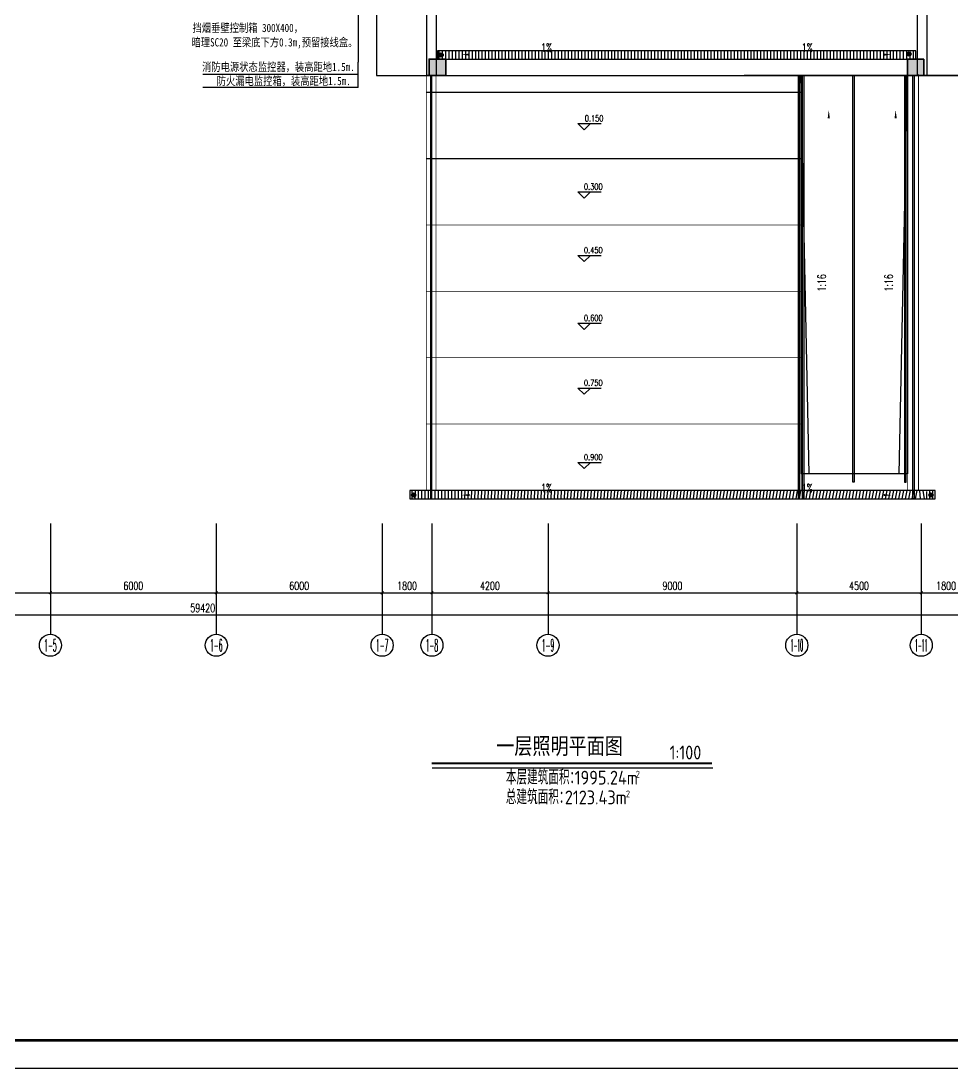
# Model space of a CAD drawing. Extents: x 815029915 to 815825525, y 579155098 to 579748855.
# Drawn here: x 815319157 to 815352839, y 579529894 to 579567763 of the extents above; entities that cross this region are included whole.
import ezdxf
from ezdxf.enums import TextEntityAlignment as Align

# ---------------------------------------------------------------- set-up
doc = ezdxf.new("R2010")
doc.units = 0
doc.header["$LTSCALE"] = 100
doc.header["$MEASUREMENT"] = 0
for name, color, linetype in [('AXIS', 3, 'Continuous'), ('AXIS_TEXT', 7, 'Continuous'), ('COLUMN', 9, 'Continuous'), ('DIM_ELEV', 3, 'Continuous'), ('DIM_SYMB', 3, 'Continuous'), ('LVTRY', 6, 'Continuous'), ('PUB_TEXT', 7, 'Continuous'), ('STAIR', 2, 'Continuous'), ('WALL', 9, 'Continuous'), ('ZG-图框层', 4, 'Continuous'), ('zm', 1, 'Continuous')]:
    doc.layers.add(name, color=color, linetype=linetype)
doc.layers.add('柱填充', color=9, linetype='Continuous', lineweight=18)
doc.layers.add('砼柱', color=2, linetype='Continuous', lineweight=35)
doc.styles.add('-黑体', font='', dxfattribs={"width": 0.8})
doc.styles.add('_TCH_AXIS', font='COMPLEX', dxfattribs={"bigfont": 'GBCBIG'})
doc.styles.add('_TCH_DIM', font='SIMPLEX', dxfattribs={"bigfont": 'GBCBIG'})
doc.styles.add('_TCH_DIM_T3', font='SIMPLEX', dxfattribs={"width": 0.7058823529411765, "bigfont": 'GBCBIG'})
doc.styles.add('COMPLEX', font='COMPLEX')
doc.styles.get("Standard").update_dxf_attribs({"font": 'gbenor.shx', "bigfont": 'gbcbig.shx'})
doc.styles.add('图签各称', font='')
doc.styles.get('-黑体').set_extended_font_data('SimHei')
doc.styles.get('图签各称').set_extended_font_data('SimSun')
doc.dimstyles.new('_TCH_ARCH-100', dxfattribs={"dimscale": 100, "dimtxt": 2.975, "dimasz": 1, "dimexe": 2.5, "dimexo": 3, "dimgap": 1, "dimtad": 1, "dimdec": 0, "dimzin": 0, "dimdsep": 46, "dimtxsty": '_TCH_DIM_T3', "dimblk": 'ARCHTICK', "dimcen": 0.09, "dimclrt": 7, "dimazin": 2, "dimtfac": 1, "dimtdec": 0, "dimtix": 1, "dimtmove": 2, "dimatfit": 3, "dimfxl": 0, "dimtolj": 1, "dimtzin": 0, "dimarcsym": 0})

# ---------------------------------------------------------------- blocks, each defined once
blk = doc.blocks.new('$lvtry$00000171')
for p, q in [((-74.24621202462731, 10.60660171788186), (-10.60660171788186, 74.24621202462731)), ((-69.81875867368217, -27.39235180270043), (27.39235180242758, 69.81875867368217)), ((-53.03300858900184, -53.03300858886359), (53.03300858900184, 53.03300858886359)), ((-27.39235180242758, -69.81875867368217), (69.81875867368217, 27.39235180270043)), ((10.60660171788186, -74.24621202462731), (74.24621202462731, -10.60660171788186))]:
    blk.add_line(p, q)
blk.add_circle((0, 0), 75)
blk.add_point((0, 0))
blk = doc.blocks.new('_AXISO')
blk.add_circle((0, 0), 0.5)
at = {"layer": 'AXIS_TEXT', "style": 'COMPLEX', "width": 1.041666666666667}
blk.add_attdef('A', text='', height=0.56, dxfattribs=at).set_placement((-0.25, -0.28), (0.25, -0.28), align=Align.FIT)
blk = doc.blocks.new('_ArchTick')
at = {"color": 0, "linetype": 'ByBlock', "const_width": 0.4}
blk.add_lwpolyline([(-0.5, -0.5), (0.5, 0.5)], dxfattribs=at)
blk = doc.blocks.new('*D338')
at = {"layer": 'AXIS', "color": 0, "lineweight": -2, "transparency": 16777216}
for p, q in [((815296023.4794931, 579549283.6669724), (815296023.4794931, 579546033.6669724)), ((815355443.4794931, 579549283.6669724), (815355443.4794931, 579546033.6669724)), ((815296023.4794931, 579546283.6669724), (815355443.4794931, 579546283.6669724))]:
    blk.add_line(p, q, dxfattribs=at)
at = {"layer": 'Defpoints', "color": 0, "transparency": 16777216}
for p in [(815296023.4794931, 579549583.6669724), (815355443.4794931, 579549583.6669724), (815355443.4794931, 579546283.6669724)]:
    blk.add_point(p, dxfattribs=at)
at = {"layer": 'AXIS', "color": 0, "lineweight": -2, "transparency": 16777216, "xscale": 100, "yscale": 100, "zscale": 100, "rotation": 180}
blk.add_blockref('_ArchTick', (815296023.4794931, 579546283.6669724), dxfattribs=at)
at = {"layer": 'AXIS', "color": 0, "lineweight": -2, "transparency": 16777216, "xscale": 100, "yscale": 100, "zscale": 100}
blk.add_blockref('_ArchTick', (815355443.4794931, 579546283.6669724), dxfattribs=at)
at = {"layer": 'AXIS', "color": 7, "transparency": 16777216, "insert": (815325733.4794931, 579546532.4169724), "char_height": 297.5, "attachment_point": 5, "style": '_TCH_DIM_T3'}
blk.add_mtext('\\A1;59420', dxfattribs=at)
blk = doc.blocks.new('*D343')
at = {"layer": 'AXIS', "color": 0, "lineweight": -2, "transparency": 16777216}
for p, q in [((815314223.4794931, 579549283.6669724), (815314223.4794931, 579546833.6669724)), ((815320223.4794931, 579549283.6669724), (815320223.4794931, 579546833.6669724)), ((815314223.4794931, 579547083.6669724), (815320223.4794931, 579547083.6669724))]:
    blk.add_line(p, q, dxfattribs=at)
at = {"layer": 'Defpoints', "color": 0, "transparency": 16777216}
for p in [(815314223.4794931, 579549583.6669724), (815320223.4794931, 579549583.6669724), (815320223.4794931, 579547083.6669724)]:
    blk.add_point(p, dxfattribs=at)
at = {"layer": 'AXIS', "color": 0, "lineweight": -2, "transparency": 16777216, "xscale": 100, "yscale": 100, "zscale": 100, "rotation": 180}
blk.add_blockref('_ArchTick', (815314223.4794931, 579547083.6669724), dxfattribs=at)
at = {"layer": 'AXIS', "color": 0, "lineweight": -2, "transparency": 16777216, "xscale": 100, "yscale": 100, "zscale": 100}
blk.add_blockref('_ArchTick', (815320223.4794931, 579547083.6669724), dxfattribs=at)
at = {"layer": 'AXIS', "color": 7, "transparency": 16777216, "insert": (815317223.4794931, 579547332.4169724), "char_height": 297.5, "attachment_point": 5, "style": '_TCH_DIM_T3'}
blk.add_mtext('\\A1;6000', dxfattribs=at)
blk = doc.blocks.new('*D344')
at = {"layer": 'AXIS', "color": 0, "lineweight": -2, "transparency": 16777216}
for p, q in [((815320223.4794931, 579549283.6669724), (815320223.4794931, 579546833.6669724)), ((815326223.4794931, 579549283.6669724), (815326223.4794931, 579546833.6669724)), ((815320223.4794931, 579547083.6669724), (815326223.4794931, 579547083.6669724))]:
    blk.add_line(p, q, dxfattribs=at)
at = {"layer": 'Defpoints', "color": 0, "transparency": 16777216}
for p in [(815320223.4794931, 579549583.6669724), (815326223.4794931, 579549583.6669724), (815326223.4794931, 579547083.6669724)]:
    blk.add_point(p, dxfattribs=at)
at = {"layer": 'AXIS', "color": 0, "lineweight": -2, "transparency": 16777216, "xscale": 100, "yscale": 100, "zscale": 100, "rotation": 180}
blk.add_blockref('_ArchTick', (815320223.4794931, 579547083.6669724), dxfattribs=at)
at = {"layer": 'AXIS', "color": 0, "lineweight": -2, "transparency": 16777216, "xscale": 100, "yscale": 100, "zscale": 100}
blk.add_blockref('_ArchTick', (815326223.4794931, 579547083.6669724), dxfattribs=at)
at = {"layer": 'AXIS', "color": 7, "transparency": 16777216, "insert": (815323223.4794931, 579547332.4169724), "char_height": 297.5, "attachment_point": 5, "style": '_TCH_DIM_T3'}
blk.add_mtext('\\A1;6000', dxfattribs=at)
blk = doc.blocks.new('*D345')
at = {"layer": 'AXIS', "color": 0, "lineweight": -2, "transparency": 16777216}
for p, q in [((815326223.4794931, 579549283.6669724), (815326223.4794931, 579546833.6669724)), ((815332223.4794931, 579549283.6669724), (815332223.4794931, 579546833.6669724)), ((815326223.4794931, 579547083.6669724), (815332223.4794931, 579547083.6669724))]:
    blk.add_line(p, q, dxfattribs=at)
at = {"layer": 'Defpoints', "color": 0, "transparency": 16777216}
for p in [(815326223.4794931, 579549583.6669724), (815332223.4794931, 579549583.6669724), (815332223.4794931, 579547083.6669724)]:
    blk.add_point(p, dxfattribs=at)
at = {"layer": 'AXIS', "color": 0, "lineweight": -2, "transparency": 16777216, "xscale": 100, "yscale": 100, "zscale": 100, "rotation": 180}
blk.add_blockref('_ArchTick', (815326223.4794931, 579547083.6669724), dxfattribs=at)
at = {"layer": 'AXIS', "color": 0, "lineweight": -2, "transparency": 16777216, "xscale": 100, "yscale": 100, "zscale": 100}
blk.add_blockref('_ArchTick', (815332223.4794931, 579547083.6669724), dxfattribs=at)
at = {"layer": 'AXIS', "color": 7, "transparency": 16777216, "insert": (815329223.4794931, 579547332.4169724), "char_height": 297.5, "attachment_point": 5, "style": '_TCH_DIM_T3'}
blk.add_mtext('\\A1;6000', dxfattribs=at)
blk = doc.blocks.new('*D346')
at = {"layer": 'AXIS', "color": 0, "lineweight": -2, "transparency": 16777216}
for p, q in [((815332223.4794931, 579549283.6669724), (815332223.4794931, 579546833.6669724)), ((815334023.4794931, 579549283.6669724), (815334023.4794931, 579546833.6669724)), ((815332223.4794931, 579547083.6669724), (815334023.4794931, 579547083.6669724))]:
    blk.add_line(p, q, dxfattribs=at)
at = {"layer": 'Defpoints', "color": 0, "transparency": 16777216}
for p in [(815332223.4794931, 579549583.6669724), (815334023.4794931, 579549583.6669724), (815334023.4794931, 579547083.6669724)]:
    blk.add_point(p, dxfattribs=at)
at = {"layer": 'AXIS', "color": 0, "lineweight": -2, "transparency": 16777216, "xscale": 100, "yscale": 100, "zscale": 100, "rotation": 180}
blk.add_blockref('_ArchTick', (815332223.4794931, 579547083.6669724), dxfattribs=at)
at = {"layer": 'AXIS', "color": 0, "lineweight": -2, "transparency": 16777216, "xscale": 100, "yscale": 100, "zscale": 100}
blk.add_blockref('_ArchTick', (815334023.4794931, 579547083.6669724), dxfattribs=at)
at = {"layer": 'AXIS', "color": 7, "transparency": 16777216, "insert": (815333123.4794931, 579547332.4169724), "char_height": 297.5, "attachment_point": 5, "style": '_TCH_DIM_T3'}
blk.add_mtext('\\A1;1800', dxfattribs=at)
blk = doc.blocks.new('*D347')
at = {"layer": 'AXIS', "color": 0, "lineweight": -2, "transparency": 16777216}
for p, q in [((815334023.4794931, 579549283.6669724), (815334023.4794931, 579546833.6669724)), ((815338223.4794931, 579549283.6669724), (815338223.4794931, 579546833.6669724)), ((815334023.4794931, 579547083.6669724), (815338223.4794931, 579547083.6669724))]:
    blk.add_line(p, q, dxfattribs=at)
at = {"layer": 'Defpoints', "color": 0, "transparency": 16777216}
for p in [(815334023.4794931, 579549583.6669724), (815338223.4794931, 579549583.6669724), (815338223.4794931, 579547083.6669724)]:
    blk.add_point(p, dxfattribs=at)
at = {"layer": 'AXIS', "color": 0, "lineweight": -2, "transparency": 16777216, "xscale": 100, "yscale": 100, "zscale": 100, "rotation": 180}
blk.add_blockref('_ArchTick', (815334023.4794931, 579547083.6669724), dxfattribs=at)
at = {"layer": 'AXIS', "color": 0, "lineweight": -2, "transparency": 16777216, "xscale": 100, "yscale": 100, "zscale": 100}
blk.add_blockref('_ArchTick', (815338223.4794931, 579547083.6669724), dxfattribs=at)
at = {"layer": 'AXIS', "color": 7, "transparency": 16777216, "insert": (815336123.4794931, 579547332.4169724), "char_height": 297.5, "attachment_point": 5, "style": '_TCH_DIM_T3'}
blk.add_mtext('\\A1;4200', dxfattribs=at)
blk = doc.blocks.new('*D348')
at = {"layer": 'AXIS', "color": 0, "lineweight": -2, "transparency": 16777216}
for p, q in [((815338223.4794931, 579549283.6669724), (815338223.4794931, 579546833.6669724)), ((815347223.4794931, 579549283.6669724), (815347223.4794931, 579546833.6669724)), ((815338223.4794931, 579547083.6669724), (815347223.4794931, 579547083.6669724))]:
    blk.add_line(p, q, dxfattribs=at)
at = {"layer": 'Defpoints', "color": 0, "transparency": 16777216}
for p in [(815338223.4794931, 579549583.6669724), (815347223.4794931, 579549583.6669724), (815347223.4794931, 579547083.6669724)]:
    blk.add_point(p, dxfattribs=at)
at = {"layer": 'AXIS', "color": 0, "lineweight": -2, "transparency": 16777216, "xscale": 100, "yscale": 100, "zscale": 100, "rotation": 180}
blk.add_blockref('_ArchTick', (815338223.4794931, 579547083.6669724), dxfattribs=at)
at = {"layer": 'AXIS', "color": 0, "lineweight": -2, "transparency": 16777216, "xscale": 100, "yscale": 100, "zscale": 100}
blk.add_blockref('_ArchTick', (815347223.4794931, 579547083.6669724), dxfattribs=at)
at = {"layer": 'AXIS', "color": 7, "transparency": 16777216, "insert": (815342723.4794931, 579547332.4169724), "char_height": 297.5, "attachment_point": 5, "style": '_TCH_DIM_T3'}
blk.add_mtext('\\A1;9000', dxfattribs=at)
blk = doc.blocks.new('*D349')
at = {"layer": 'AXIS', "color": 0, "lineweight": -2, "transparency": 16777216}
for p, q in [((815347223.4794931, 579549283.6669724), (815347223.4794931, 579546833.6669724)), ((815351723.4794931, 579549283.6669724), (815351723.4794931, 579546833.6669724)), ((815347223.4794931, 579547083.6669724), (815351723.4794931, 579547083.6669724))]:
    blk.add_line(p, q, dxfattribs=at)
at = {"layer": 'Defpoints', "color": 0, "transparency": 16777216}
for p in [(815347223.4794931, 579549583.6669724), (815351723.4794931, 579549583.6669724), (815351723.4794931, 579547083.6669724)]:
    blk.add_point(p, dxfattribs=at)
at = {"layer": 'AXIS', "color": 0, "lineweight": -2, "transparency": 16777216, "xscale": 100, "yscale": 100, "zscale": 100, "rotation": 180}
blk.add_blockref('_ArchTick', (815347223.4794931, 579547083.6669724), dxfattribs=at)
at = {"layer": 'AXIS', "color": 0, "lineweight": -2, "transparency": 16777216, "xscale": 100, "yscale": 100, "zscale": 100}
blk.add_blockref('_ArchTick', (815351723.4794931, 579547083.6669724), dxfattribs=at)
at = {"layer": 'AXIS', "color": 7, "transparency": 16777216, "insert": (815349473.4794931, 579547332.4169724), "char_height": 297.5, "attachment_point": 5, "style": '_TCH_DIM_T3'}
blk.add_mtext('\\A1;4500', dxfattribs=at)
blk = doc.blocks.new('*D350')
at = {"layer": 'AXIS', "color": 0, "lineweight": -2, "transparency": 16777216}
for p, q in [((815351723.4794931, 579549283.6669724), (815351723.4794931, 579546833.6669724)), ((815353523.4794931, 579549283.6669724), (815353523.4794931, 579546833.6669724)), ((815351723.4794931, 579547083.6669724), (815353523.4794931, 579547083.6669724))]:
    blk.add_line(p, q, dxfattribs=at)
at = {"layer": 'Defpoints', "color": 0, "transparency": 16777216}
for p in [(815351723.4794931, 579549583.6669724), (815353523.4794931, 579549583.6669724), (815353523.4794931, 579547083.6669724)]:
    blk.add_point(p, dxfattribs=at)
at = {"layer": 'AXIS', "color": 0, "lineweight": -2, "transparency": 16777216, "xscale": 100, "yscale": 100, "zscale": 100, "rotation": 180}
blk.add_blockref('_ArchTick', (815351723.4794931, 579547083.6669724), dxfattribs=at)
at = {"layer": 'AXIS', "color": 0, "lineweight": -2, "transparency": 16777216, "xscale": 100, "yscale": 100, "zscale": 100}
blk.add_blockref('_ArchTick', (815353523.4794931, 579547083.6669724), dxfattribs=at)
at = {"layer": 'AXIS', "color": 7, "transparency": 16777216, "insert": (815352623.4794931, 579547332.4169724), "char_height": 297.5, "attachment_point": 5, "style": '_TCH_DIM_T3'}
blk.add_mtext('\\A1;1800', dxfattribs=at)
blk = doc.blocks.new('ll')
at = {"layer": 'ZG-图框层'}
blk.add_lwpolyline([(815136770.1334051, 579524219.957026), (815255670.1334051, 579524219.957026), (815255670.1334051, 579608319.957026), (815136770.1334051, 579608319.957026)], close=True, dxfattribs=at)

msp = doc.modelspace()

# ---------------------------------------------------------------- hatches: boundary and pattern name
h = msp.add_hatch()
h.set_pattern_fill('玻璃', color=252, scale=100, angle=90)
h.set_pattern_definition([(90, (211966.2589412928, 128437.1542359591), (-120, 7.34788079488412e-15), [])])
h.paths.add_polyline_path([(815351923.3273969, 579550483.6669724), (815351923.3273969, 579550783.6669725), (815351602.6973988, 579550783.6669724), (815351602.6973988, 579550483.6669724)])
h.paths.add_polyline_path([(815333223.4794931, 579550783.6669724), (815333223.4794931, 579550483.6669724), (815351623.4794931, 579550483.6669724), (815351623.4794931, 579550783.6669724)])
h.paths.add_polyline_path([(815351868.9757712, 579550483.6669724), (815352223.3273969, 579550483.6669724), (815352223.3273969, 579550783.6669724), (815351868.9757712, 579550783.6669724)], flags=16)
at = {"layer": '柱填充', "lineweight": 18}
for points in [[(815334523.4794931, 579566383.6669724), (815333923.4794931, 579566383.6669724), (815333923.4794931, 579565783.6669724), (815334523.4794931, 579565783.6669724)], [(815351823.4794931, 579566383.6669724), (815351223.4794931, 579566383.6669724), (815351223.4794931, 579565783.6669724), (815351823.4794931, 579565783.6669724)]]:
    msp.add_hatch(color=250, dxfattribs=at).paths.add_polyline_path(points)

# ---------------------------------------------------------------- linework, layer by layer
for p, q in [((815332023.4794931, 579570783.6669724), (815332023.4794931, 579565783.6669724)), ((815332023.4794931, 579569283.6669724), (815332023.4794931, 579565783.6669724)), ((815351523.4794931, 579566683.6669724), (815334223.4794931, 579566683.6669724)), ((815334223.4794931, 579566683.6669724), (815334223.4794931, 579566383.6669724)), ((815334223.4794931, 579566383.6669724), (815351523.4794931, 579566383.6669724)), ((815351523.4794931, 579566383.6669724), (815351523.4794931, 579566683.6669724)), ((815332023.4794931, 579565783.6669724), (815333823.4794931, 579565783.6669724)), ((815332023.4794931, 579565783.6669724), (815332423.4794931, 579565783.6669724)), ((815332423.4794931, 579565783.6669724), (815353723.4794931, 579565783.6669724)), ((815353723.4794931, 579565783.6669724), (815351923.4794931, 579565783.6669724))]:
    msp.add_line(p, q)
at = {"color": 252, "linetype": 'Continuous'}
for p, q in [((815334286.2589413, 579566383.6669724), (815334286.2589413, 579566683.6669724)), ((815334406.2589413, 579566383.6669724), (815334406.2589413, 579566683.6669724)), ((815334526.2589413, 579566383.6669724), (815334526.2589413, 579566683.6669724)), ((815334646.2589413, 579566383.6669724), (815334646.2589413, 579566683.6669724)), ((815334766.2589413, 579566383.6669724), (815334766.2589413, 579566683.6669724)), ((815334886.2589413, 579566383.6669724), (815334886.2589413, 579566683.6669724)), ((815335006.2589413, 579566383.6669724), (815335006.2589413, 579566683.6669724)), ((815335126.2589413, 579566383.6669724), (815335126.2589413, 579566683.6669724)), ((815335246.2589413, 579566383.6669724), (815335246.2589413, 579566683.6669724)), ((815335366.2589413, 579566383.6669724), (815335366.2589413, 579566683.6669724)), ((815335486.2589413, 579566383.6669724), (815335486.2589413, 579566683.6669724)), ((815335606.2589413, 579566383.6669724), (815335606.2589413, 579566683.6669724)), ((815335726.2589413, 579566383.6669724), (815335726.2589413, 579566683.6669724)), ((815335846.2589413, 579566383.6669724), (815335846.2589413, 579566683.6669724)), ((815335966.2589413, 579566383.6669724), (815335966.2589413, 579566683.6669724)), ((815336086.2589413, 579566383.6669724), (815336086.2589413, 579566683.6669724)), ((815336206.2589413, 579566383.6669724), (815336206.2589413, 579566683.6669724)), ((815336326.2589413, 579566383.6669724), (815336326.2589413, 579566683.6669724)), ((815336446.2589413, 579566383.6669724), (815336446.2589413, 579566683.6669724)), ((815336566.2589413, 579566383.6669724), (815336566.2589413, 579566683.6669724)), ((815336686.2589413, 579566383.6669724), (815336686.2589413, 579566683.6669724)), ((815336806.2589413, 579566383.6669724), (815336806.2589413, 579566683.6669724)), ((815336926.2589413, 579566383.6669724), (815336926.2589413, 579566683.6669724)), ((815337046.2589413, 579566383.6669724), (815337046.2589413, 579566683.6669724)), ((815337166.2589413, 579566383.6669724), (815337166.2589413, 579566683.6669724)), ((815337286.2589413, 579566383.6669724), (815337286.2589413, 579566683.6669724)), ((815337406.2589413, 579566383.6669724), (815337406.2589413, 579566683.6669724)), ((815337526.2589413, 579566383.6669724), (815337526.2589413, 579566683.6669724)), ((815337646.2589413, 579566383.6669724), (815337646.2589413, 579566683.6669724)), ((815337766.2589413, 579566383.6669724), (815337766.2589413, 579566683.6669724)), ((815337886.2589413, 579566383.6669724), (815337886.2589413, 579566683.6669724)), ((815338006.2589413, 579566383.6669724), (815338006.2589413, 579566683.6669724)), ((815338126.2589413, 579566383.6669724), (815338126.2589413, 579566683.6669724)), ((815338246.2589413, 579566383.6669724), (815338246.2589413, 579566683.6669724)), ((815338366.2589413, 579566383.6669724), (815338366.2589413, 579566683.6669724)), ((815338486.2589413, 579566383.6669724), (815338486.2589413, 579566683.6669724)), ((815338606.2589413, 579566383.6669724), (815338606.2589413, 579566683.6669724)), ((815338726.2589413, 579566383.6669724), (815338726.2589413, 579566683.6669724)), ((815338846.2589413, 579566383.6669724), (815338846.2589413, 579566683.6669724)), ((815338966.2589413, 579566383.6669724), (815338966.2589413, 579566683.6669724)), ((815339086.2589413, 579566383.6669724), (815339086.2589413, 579566683.6669724)), ((815339206.2589413, 579566383.6669724), (815339206.2589413, 579566683.6669724)), ((815339326.2589413, 579566383.6669724), (815339326.2589413, 579566683.6669724)), ((815339446.2589413, 579566383.6669724), (815339446.2589413, 579566683.6669724)), ((815339566.2589413, 579566383.6669724), (815339566.2589413, 579566683.6669724)), ((815339686.2589413, 579566383.6669724), (815339686.2589413, 579566683.6669724)), ((815339806.2589413, 579566383.6669724), (815339806.2589413, 579566683.6669724)), ((815339926.2589413, 579566383.6669724), (815339926.2589413, 579566683.6669724)), ((815340046.2589413, 579566383.6669724), (815340046.2589413, 579566683.6669724)), ((815340166.2589413, 579566383.6669724), (815340166.2589413, 579566683.6669724)), ((815340286.2589413, 579566383.6669724), (815340286.2589413, 579566683.6669724)), ((815340406.2589413, 579566383.6669724), (815340406.2589413, 579566683.6669724)), ((815340526.2589413, 579566383.6669724), (815340526.2589413, 579566683.6669724)), ((815340646.2589413, 579566383.6669724), (815340646.2589413, 579566683.6669724)), ((815340766.2589413, 579566383.6669724), (815340766.2589413, 579566683.6669724)), ((815340886.2589413, 579566383.6669724), (815340886.2589413, 579566683.6669724)), ((815341006.2589413, 579566383.6669724), (815341006.2589413, 579566683.6669724)), ((815341126.2589413, 579566383.6669724), (815341126.2589413, 579566683.6669724)), ((815341246.2589413, 579566383.6669724), (815341246.2589413, 579566683.6669724)), ((815341366.2589413, 579566383.6669724), (815341366.2589413, 579566683.6669724)), ((815341486.2589413, 579566383.6669724), (815341486.2589413, 579566683.6669724)), ((815341606.2589413, 579566383.6669724), (815341606.2589413, 579566683.6669724)), ((815341726.2589413, 579566383.6669724), (815341726.2589413, 579566683.6669724)), ((815341846.2589413, 579566383.6669724), (815341846.2589413, 579566683.6669724)), ((815341966.2589413, 579566383.6669724), (815341966.2589413, 579566683.6669724)), ((815342086.2589413, 579566383.6669724), (815342086.2589413, 579566683.6669724)), ((815342206.2589413, 579566383.6669724), (815342206.2589413, 579566683.6669724)), ((815342326.2589413, 579566383.6669724), (815342326.2589413, 579566683.6669724)), ((815342446.2589413, 579566383.6669724), (815342446.2589413, 579566683.6669724)), ((815342566.2589413, 579566383.6669724), (815342566.2589413, 579566683.6669724)), ((815342686.2589413, 579566383.6669724), (815342686.2589413, 579566683.6669724)), ((815342806.2589413, 579566383.6669724), (815342806.2589413, 579566683.6669724)), ((815342926.2589413, 579566383.6669724), (815342926.2589413, 579566683.6669724)), ((815343046.2589413, 579566383.6669724), (815343046.2589413, 579566683.6669724)), ((815343166.2589413, 579566383.6669724), (815343166.2589413, 579566683.6669724)), ((815343286.2589413, 579566383.6669724), (815343286.2589413, 579566683.6669724)), ((815343406.2589413, 579566383.6669724), (815343406.2589413, 579566683.6669724)), ((815343526.2589413, 579566383.6669724), (815343526.2589413, 579566683.6669724)), ((815343646.2589413, 579566383.6669724), (815343646.2589413, 579566683.6669724)), ((815343766.2589413, 579566383.6669724), (815343766.2589413, 579566683.6669724)), ((815343886.2589413, 579566383.6669724), (815343886.2589413, 579566683.6669724)), ((815344006.2589413, 579566383.6669724), (815344006.2589413, 579566683.6669724)), ((815344126.2589413, 579566383.6669724), (815344126.2589413, 579566683.6669724)), ((815344246.2589413, 579566383.6669724), (815344246.2589413, 579566683.6669724)), ((815344366.2589413, 579566383.6669724), (815344366.2589413, 579566683.6669724)), ((815344486.2589413, 579566383.6669724), (815344486.2589413, 579566683.6669724)), ((815344606.2589413, 579566383.6669724), (815344606.2589413, 579566683.6669724)), ((815344726.2589413, 579566383.6669724), (815344726.2589413, 579566683.6669724)), ((815344846.2589413, 579566383.6669724), (815344846.2589413, 579566683.6669724)), ((815344966.2589413, 579566383.6669724), (815344966.2589413, 579566683.6669724)), ((815345086.2589413, 579566383.6669724), (815345086.2589413, 579566683.6669724)), ((815345206.2589413, 579566383.6669724), (815345206.2589413, 579566683.6669724)), ((815345326.2589413, 579566383.6669724), (815345326.2589413, 579566683.6669724)), ((815345446.2589413, 579566383.6669724), (815345446.2589413, 579566683.6669724)), ((815345566.2589413, 579566383.6669724), (815345566.2589413, 579566683.6669724)), ((815345686.2589413, 579566383.6669724), (815345686.2589413, 579566683.6669724)), ((815345806.2589413, 579566383.6669724), (815345806.2589413, 579566683.6669724)), ((815345926.2589413, 579566383.6669724), (815345926.2589413, 579566683.6669724)), ((815346046.2589413, 579566383.6669724), (815346046.2589413, 579566683.6669724)), ((815346166.2589413, 579566383.6669724), (815346166.2589413, 579566683.6669724)), ((815346286.2589413, 579566383.6669724), (815346286.2589413, 579566683.6669724)), ((815346406.2589413, 579566383.6669724), (815346406.2589413, 579566683.6669724)), ((815346526.2589413, 579566383.6669724), (815346526.2589413, 579566683.6669724)), ((815346646.2589413, 579566383.6669724), (815346646.2589413, 579566683.6669724)), ((815346766.2589413, 579566383.6669724), (815346766.2589413, 579566683.6669724)), ((815346886.2589413, 579566383.6669724), (815346886.2589413, 579566683.6669724)), ((815347006.2589413, 579566383.6669724), (815347006.2589413, 579566683.6669724)), ((815347126.2589413, 579566383.6669724), (815347126.2589413, 579566683.6669724)), ((815347246.2589413, 579566383.6669724), (815347246.2589413, 579566683.6669724)), ((815347366.2589413, 579566383.6669724), (815347366.2589413, 579566683.6669724)), ((815347486.2589413, 579566383.6669724), (815347486.2589413, 579566683.6669724)), ((815347606.2589413, 579566383.6669724), (815347606.2589413, 579566683.6669724)), ((815347726.2589413, 579566383.6669724), (815347726.2589413, 579566683.6669724)), ((815347846.2589413, 579566383.6669724), (815347846.2589413, 579566683.6669724)), ((815347966.2589413, 579566383.6669724), (815347966.2589413, 579566683.6669724)), ((815348086.2589413, 579566383.6669724), (815348086.2589413, 579566683.6669724)), ((815348206.2589413, 579566383.6669724), (815348206.2589413, 579566683.6669724)), ((815348326.2589413, 579566383.6669724), (815348326.2589413, 579566683.6669724)), ((815348446.2589413, 579566383.6669724), (815348446.2589413, 579566683.6669724)), ((815348566.2589413, 579566383.6669724), (815348566.2589413, 579566683.6669724)), ((815348686.2589413, 579566383.6669724), (815348686.2589413, 579566683.6669724)), ((815348806.2589413, 579566383.6669724), (815348806.2589413, 579566683.6669724)), ((815348926.2589413, 579566383.6669724), (815348926.2589413, 579566683.6669724)), ((815349046.2589413, 579566383.6669724), (815349046.2589413, 579566683.6669724)), ((815349166.2589413, 579566383.6669724), (815349166.2589413, 579566683.6669724)), ((815349286.2589413, 579566383.6669724), (815349286.2589413, 579566683.6669724)), ((815349406.2589413, 579566383.6669724), (815349406.2589413, 579566683.6669724)), ((815349526.2589413, 579566383.6669724), (815349526.2589413, 579566683.6669724)), ((815349646.2589413, 579566383.6669724), (815349646.2589413, 579566683.6669724)), ((815349766.2589413, 579566383.6669724), (815349766.2589413, 579566683.6669724)), ((815349886.2589413, 579566383.6669724), (815349886.2589413, 579566683.6669724)), ((815350006.2589413, 579566383.6669724), (815350006.2589413, 579566683.6669724)), ((815350126.2589413, 579566383.6669724), (815350126.2589413, 579566683.6669724)), ((815350246.2589413, 579566383.6669724), (815350246.2589413, 579566683.6669724)), ((815350366.2589413, 579566383.6669724), (815350366.2589413, 579566683.6669724)), ((815350486.2589413, 579566383.6669724), (815350486.2589413, 579566683.6669724)), ((815350606.2589413, 579566383.6669724), (815350606.2589413, 579566683.6669724)), ((815350726.2589413, 579566383.6669724), (815350726.2589413, 579566683.6669724)), ((815350846.2589413, 579566383.6669724), (815350846.2589413, 579566683.6669724)), ((815350966.2589413, 579566383.6669724), (815350966.2589413, 579566683.6669724)), ((815351086.2589413, 579566383.6669724), (815351086.2589413, 579566683.6669724)), ((815351206.2589413, 579566383.6669724), (815351206.2589413, 579566683.6669724)), ((815351326.2589413, 579566383.6669724), (815351326.2589413, 579566683.6669724)), ((815351446.2589413, 579566383.6669724), (815351446.2589413, 579566683.6669724))]:
    msp.add_line(p, q, dxfattribs=at)
at = {"color": 2}
for p, q in [((815351823.4794931, 579565783.6669724), (815345323.4794931, 579565783.6669724)), ((815333823.4794931, 579565183.6669724), (815347373.4794931, 579565183.6669724)), ((815333823.4794931, 579562783.6669724), (815347373.4794931, 579562783.6669724))]:
    msp.add_line(p, q, dxfattribs=at)
at = {"color": 2, "const_width": 30}
for points in [[(815333823.4794931, 579565783.6669724), (815333823.4794931, 579550783.6669724)], [(815334173.4794931, 579565783.6669724), (815334173.4794931, 579550783.6669724)], [(815347373.4794931, 579565783.6669724), (815347373.4794931, 579550783.6669724)], [(815351223.4794931, 579565833.6669724), (815351223.4794931, 579550783.6669724)], [(815351623.4794931, 579565833.6669724), (815351623.4794931, 579550783.6669724)], [(815333823.4794931, 579560383.6669724), (815347373.4794931, 579560383.6669724)], [(815333823.4794931, 579557983.6669724), (815347373.4794931, 579557983.6669724)], [(815333823.4794931, 579555583.6669724), (815347373.4794931, 579555583.6669724)], [(815333823.4794931, 579553183.6669724), (815347373.4794931, 579553183.6669724)], [(815333823.4794931, 579550783.6669724), (815347023.4794931, 579550783.6669724)], [(815347023.4794931, 579550783.6669724), (815347373.4794931, 579550783.6669724)], [(815351223.4794931, 579550783.6669724), (815351623.4794931, 579550783.6669724)]]:
    msp.add_lwpolyline(points, dxfattribs=at)
at = {"color": 2}
for points in [[(815333973.4794931, 579565783.6669724), (815333973.4794931, 579550783.6669724), (815333973.4794931, 579550483.6669724), (815334023.4794931, 579550483.6669724), (815334023.4794931, 579550783.6669724), (815334023.4794931, 579565783.6669724)], [(815347273.4794931, 579565783.6669724), (815347273.4794931, 579560723.0012596), (815347273.4794931, 579550483.6669724), (815347323.4794931, 579550483.6669724), (815347323.4794931, 579560723.0012596), (815347323.4794931, 579565783.6669724)], [(815347473.4794931, 579565783.6669724), (815347473.4794931, 579560723.0012596), (815347473.4794931, 579550483.6669724), (815347423.4794931, 579550483.6669724), (815347423.4794931, 579560723.0012596), (815347423.4794931, 579565783.6669724)], [(815349300.9794931, 579565783.6669724), (815349300.9794931, 579560723.0012596), (815349300.9794931, 579551083.6669724), (815349250.9794931, 579551083.6669724), (815349250.9794931, 579560723.0012596), (815349250.9794931, 579565783.6669724)], [(815351123.4794931, 579565783.6669724), (815351123.4794931, 579551723.0012596), (815351123.4794931, 579551083.6669724), (815351173.4794931, 579551083.6669724), (815351173.4794931, 579551723.0012596), (815351173.4794931, 579565783.6669724)], [(815351473.4794931, 579565783.6669724), (815351473.4794931, 579562283.6669724), (815351473.4794931, 579550483.6669724), (815351423.4794931, 579550483.6669724), (815351423.4794931, 579562283.6669724), (815351423.4794931, 579565783.6669724)]]:
    msp.add_lwpolyline(points, dxfattribs=at)
msp.add_lwpolyline([(815352223.3273969, 579550483.6669724), (815352223.3273969, 579550783.6669724), (815333223.4794931, 579550783.6669724), (815333223.4794931, 579550483.6669724)], close=True)
at = {"layer": 'AXIS'}
for p, q in [((815320223.4794931, 579549583.6669724), (815320223.4794931, 579545583.6669724)), ((815326223.4794931, 579549583.6669724), (815326223.4794931, 579545583.6669724)), ((815332223.4794931, 579549583.6669724), (815332223.4794931, 579545583.6669724)), ((815334023.4794931, 579549583.6669724), (815334023.4794931, 579545583.6669724)), ((815338223.4794931, 579549583.6669724), (815338223.4794931, 579545583.6669724)), ((815347223.4794931, 579549583.6669724), (815347223.4794931, 579545583.6669724)), ((815351723.4794931, 579549583.6669724), (815351723.4794931, 579545583.6669724))]:
    msp.add_line(p, q, dxfattribs=at)
at = {"layer": 'COLUMN'}
for points in [[(815333923.4794931, 579565783.6669724), (815334523.4794931, 579565783.6669724), (815334523.4794931, 579566383.6669724), (815333923.4794931, 579566383.6669724)], [(815351223.4794931, 579565783.6669724), (815351823.4794931, 579565783.6669724), (815351823.4794931, 579566383.6669724), (815351223.4794931, 579566383.6669724)]]:
    msp.add_lwpolyline(points, close=True, dxfattribs=at)
at = {"layer": 'DIM_ELEV'}
for p, q in [((815339530.0884613, 579563828.0873183), (815339305.0884613, 579564053.0873183)), ((815339305.0884613, 579564053.0873183), (815340146.2502187, 579564053.0873183)), ((815339530.0884613, 579563828.0873183), (815339755.0884613, 579564053.0873183)), ((815339530.0884613, 579561356.8256027), (815339305.0884613, 579561581.8256027)), ((815339305.0884613, 579561581.8256027), (815340146.2502187, 579561581.8256027)), ((815339530.0884613, 579561356.8256027), (815339755.0884613, 579561581.8256027)), ((815339530.0884613, 579559058.3798587), (815339305.0884613, 579559283.3798587)), ((815339305.0884613, 579559283.3798587), (815340146.2502187, 579559283.3798587)), ((815339530.0884613, 579559058.3798587), (815339755.0884613, 579559283.3798587)), ((815339530.0884613, 579556604.400229), (815339305.0884613, 579556829.400229)), ((815339305.0884613, 579556829.400229), (815340146.2502187, 579556829.400229)), ((815339530.0884613, 579556604.400229), (815339755.0884613, 579556829.400229)), ((815339530.0884613, 579554260.8646181), (815339305.0884613, 579554485.8646181)), ((815339305.0884613, 579554485.8646181), (815340146.2502187, 579554485.8646181)), ((815339530.0884613, 579554260.8646181), (815339755.0884613, 579554485.8646181)), ((815339530.0884613, 579551571.7394335), (815339305.0884613, 579551796.7394335)), ((815339305.0884613, 579551796.7394335), (815340146.2502187, 579551796.7394335)), ((815339530.0884613, 579551571.7394335), (815339755.0884613, 579551796.7394335))]:
    msp.add_line(p, q, dxfattribs=at)
at = {"layer": 'DIM_SYMB'}
for points in [[(815341230.4659778, 579566544.3201791, 0, 0, 0), (815335087.3996972, 579566544.3201791, 0, 80.00000000000001, 0), (815335387.3996972, 579566544.3201791, 0, 0, 0)], [(815344516.4930085, 579566544.3201791, 0, 0, 0), (815350659.5592891, 579566544.3201791, 0, 80.00000000000001, 0), (815350359.5592891, 579566544.3201791, 0, 0, 0)], [(815348378.6980413, 579552072.4982979, 0, 0, 0), (815348378.6980413, 579564544.0549607, 0, 80.00000000000001, 0), (815348378.6980413, 579564244.0549607, 0, 0, 0)], [(815350797.8090918, 579552072.4982979, 0, 0, 0), (815350797.8090918, 579564544.0549607, 0, 80.00000000000001, 0), (815350797.8090918, 579564244.0549607, 0, 0, 0)], [(815341230.4659778, 579550614.1756437, 0, 0, 0), (815335087.3996972, 579550614.1756437, 0, 80.00000000000001, 0), (815335387.3996972, 579550614.1756437, 0, 0, 0)], [(815344516.4930085, 579550614.1756437, 0, 0, 0), (815350659.5592891, 579550614.1756437, 0, 80.00000000000001, 0), (815350359.5592891, 579550614.1756437, 0, 0, 0)]]:
    msp.add_lwpolyline(points, format="xyseb", dxfattribs=at)
at = {"layer": 'DIM_SYMB', "const_width": 70}
msp.add_lwpolyline([(815334009.099936, 579540913.0341706), (815344151.4509997, 579540913.0341706)], dxfattribs=at)
at = {"layer": 'STAIR'}
for p, q in [((815351223.4794931, 579565783.6669724), (815347373.4794931, 579565783.6669724)), ((815347373.4794931, 579565783.6669724), (815347373.4794931, 579551383.6669724)), ((815347673.4794931, 579551383.6669724), (815347373.4794931, 579565783.6669724)), ((815350923.4794931, 579551383.6669724), (815351223.4794931, 579565783.6669724)), ((815351223.4794931, 579565783.6669724), (815351223.4794931, 579551383.6669724)), ((815351223.4794931, 579551383.6669724), (815347373.4794931, 579551383.6669724))]:
    msp.add_line(p, q, dxfattribs=at)
at = {"layer": 'WALL'}
for p, q in [((815333823.4794931, 579569483.6669724), (815333823.4794931, 579565783.6669724)), ((815334173.4794931, 579569483.6669724), (815334173.4794931, 579565783.6669724)), ((815351573.4794931, 579569633.6669724), (815351573.4794931, 579565783.6669724)), ((815351923.4794931, 579569283.6669724), (815351923.4794931, 579565783.6669724)), ((815334173.4794931, 579565783.6669724), (815333823.4794931, 579565783.6669724)), ((815351923.4794931, 579565783.6669724), (815351573.4794931, 579565783.6669724))]:
    msp.add_line(p, q, dxfattribs=at)
at = {"layer": 'ZG-图框层'}
msp.add_lwpolyline([(815286195.5173709, 579529893.5189588), (815405095.5173709, 579529893.5189588), (815405095.5173709, 579613993.5189588), (815286195.5173709, 579613993.5189588)], close=True, dxfattribs=at)
at = {"layer": 'ZG-图框层', "const_width": 100}
msp.add_lwpolyline([(815288695.5173709, 579530893.5189588), (815404095.5173709, 579530893.5189588), (815404095.5173709, 579612993.5189588), (815288695.5173709, 579612993.5189588)], close=True, dxfattribs=at)
at = {"layer": 'zm', "color": 1}
msp.add_line((815331359.6767685, 579569111.2051036), (815331359.6767685, 579566275.4525337), dxfattribs=at)
at = {"layer": 'zm', "color": 4, "ltscale": 1000}
for p, q in [((815331359.6767685, 579565352.424225), (815331359.6767685, 579566275.4525337)), ((815331359.6767685, 579565827.924225), (815325731.6546916, 579565827.924225)), ((815331359.6767685, 579565827.924225), (815325731.6546916, 579565827.924225)), ((815331359.6767685, 579565352.424225), (815325731.6546916, 579565352.424225))]:
    msp.add_line(p, q, dxfattribs=at)
at = {"layer": 'zm'}
msp.add_line((815334037.2913388, 579540753.8288548), (815344184.7913388, 579540753.8288548), dxfattribs=at)
at = {"layer": '砼柱', "color": 3, "lineweight": 35}
for points in [[(815334523.4794931, 579566383.6669724), (815333923.4794931, 579566383.6669724), (815333923.4794931, 579565783.6669724), (815334523.4794931, 579565783.6669724)], [(815351823.4794931, 579566383.6669724), (815351223.4794931, 579566383.6669724), (815351223.4794931, 579565783.6669724), (815351823.4794931, 579565783.6669724)]]:
    msp.add_lwpolyline(points, close=True, dxfattribs=at)

# ---------------------------------------------------------------- block references
at = {"layer": 'AXIS'}
ref = msp.add_blockref('_AXISO', (815320223.4794931, 579545183.6669724), dxfattribs=dict(at, xscale=800, yscale=800, zscale=800))
ref.add_attrib('A', '1-5', dxfattribs={"color": 7, "height": 452.5483399680001, "style": '_TCH_AXIS', "width": 0.3818181819145067}).set_placement((815319997.2053231, 579544957.3928024), (815320449.7536632, 579544957.3928024), align=Align.FIT)
ref = msp.add_blockref('_AXISO', (815326223.4794931, 579545183.6669724), dxfattribs=dict(at, xscale=800, yscale=800, zscale=800))
ref.add_attrib('A', '1-6', dxfattribs={"color": 7, "height": 452.5483399680001, "style": '_TCH_AXIS', "width": 0.3818181819145066}).set_placement((815325997.2053231, 579544957.3928024), (815326449.7536632, 579544957.3928024), align=Align.FIT)
ref = msp.add_blockref('_AXISO', (815332223.4794931, 579545183.6669724), dxfattribs=dict(at, xscale=800, yscale=800, zscale=800))
ref.add_attrib('A', '1-7', dxfattribs={"color": 7, "height": 452.5483399680001, "style": '_TCH_AXIS', "width": 0.3818181819145067}).set_placement((815331997.2053231, 579544957.3928024), (815332449.7536632, 579544957.3928024), align=Align.FIT)
ref = msp.add_blockref('_AXISO', (815334023.4794931, 579545183.6669724), dxfattribs=dict(at, xscale=800, yscale=800, zscale=800))
ref.add_attrib('A', '1-8', dxfattribs={"color": 7, "height": 452.5483399680001, "style": '_TCH_AXIS', "width": 0.3818181819145067}).set_placement((815333797.2053231, 579544957.3928024), (815334249.7536632, 579544957.3928024), align=Align.FIT)
ref = msp.add_blockref('_AXISO', (815338223.4794931, 579545183.6669724), dxfattribs=dict(at, xscale=800, yscale=800, zscale=800))
ref.add_attrib('A', '1-9', dxfattribs={"color": 7, "height": 452.5483399680001, "style": '_TCH_AXIS', "width": 0.3818181819145067}).set_placement((815337997.2053231, 579544957.3928024), (815338449.7536632, 579544957.3928024), align=Align.FIT)
ref = msp.add_blockref('_AXISO', (815347223.4794931, 579545183.6669724), dxfattribs=dict(at, xscale=800, yscale=800, zscale=800))
ref.add_attrib('A', '1-10', dxfattribs={"color": 7, "height": 452.5483399680001, "style": '_TCH_AXIS', "width": 0.3000000000756838}).set_placement((815346997.2053231, 579544957.3928024), (815347449.7536632, 579544957.3928024), align=Align.FIT)
ref = msp.add_blockref('_AXISO', (815351723.4794931, 579545183.6669724), dxfattribs=dict(at, xscale=800, yscale=800, zscale=800))
ref.add_attrib('A', '1-11', dxfattribs={"color": 7, "height": 452.5483399680001, "style": '_TCH_AXIS', "width": 0.3230769231584287}).set_placement((815351497.2053231, 579544957.3928024), (815351949.7536632, 579544957.3928024), align=Align.FIT)
at = {"layer": 'LVTRY'}
for p in [(815334357.5770968, 579566532.1530803), (815351282.3050841, 579566569.1730742), (815333362.933363, 579550616.8107692), (815352078.906995, 579550616.8107692)]:
    msp.add_blockref('$lvtry$00000171', p, dxfattribs=at)
at = {"layer": 'zm', "color": 1}
msp.add_blockref('ll', (149425.3839658499, 5673.5619328022), dxfattribs=at)

# ---------------------------------------------------------------- texts
at = {"layer": 'DIM_ELEV', "color": 7, "style": '_TCH_DIM', "width": 0.7058823529411765}
for s, p in [('0.150', (815339553.7502187, 579564131.8373183)), ('0.300', (815339523.7502187, 579561660.5756027)), ('0.450', (815339523.7502187, 579559362.1298587)), ('0.600', (815339523.7502187, 579556908.150229)), ('0.750', (815339523.7502187, 579554564.6146181)), ('0.900', (815339523.7502187, 579551875.4894335))]:
    msp.add_text(s, height=223.125, dxfattribs=at).set_placement(p)
at = {"layer": 'DIM_SYMB', "color": 7, "style": '_TCH_DIM', "width": 0.7058823529411765}
for p in [(815337968.9328375, 579566649.3201791), (815347398.0261488, 579566649.3201791), (815337968.9328375, 579550719.1756437), (815347398.0261488, 579550719.1756437)]:
    msp.add_text('1%', height=297.5, dxfattribs=at).set_placement(p)
for p in [(815348273.6980413, 579557973.2766293), (815350692.8090919, 579557973.2766293)]:
    msp.add_text('1:16', height=297.5, rotation=90.00000000000081, dxfattribs=at).set_placement(p)
at = {"layer": 'PUB_TEXT'}
for s, height, p in [('1:100', 500, (815342620.9509997, 579541054.2682133)), ('本层建筑面积：', 533.3333333333334, (815336697.7168308, 579540145.2443662)), ('1995.24m', 500, (815339186.6057197, 579540145.2443662)), ('2', 250, (815341397.8509952, 579540395.2443662)), ('总建筑面积：', 533.3333333333334, (815336697.7168308, 579539431.255576)), ('2123.43m', 500, (815338831.0501642, 579539431.255576)), ('2', 250, (815341039.3834975, 579539681.255576))]:
    msp.add_text(s, height=height, dxfattribs=at).set_placement(p)
at = {"layer": 'zm', "color": 4, "ltscale": 1000, "style": '-黑体', "width": 0.8}
for s, p in [('挡烟垂壁控制箱 300X400，', (815325364.0249696, 579567361.1558881)), ('暗理SC20 至梁底下方0.3m,预留接线盒。', (815325327.6876683, 579566839.6944766)), ('消防电源状态监控器，装高距地1.5m.', (815325709.1136426, 579565950.3316629, -11880)), ('防火漏电监控箱，装高距地1.5m.', (815326237.7786148, 579565441.6093143, -11880))]:
    msp.add_text(s, height=300, dxfattribs=at).set_placement(p)
at = {"layer": 'zm', "color": 1, "style": '图签各称', "width": 0.8000000000000002}
msp.add_text('一层照明平面图', height=600, dxfattribs=at).set_placement((815336348.1251255, 579541243.7112842))

# ---------------------------------------------------------------- dimensions: what is measured, and where the dimension line sits
at = {"layer": 'AXIS'}
for p1, p2, distance, picture, middle in [((815296023.4794931, 579549583.6669724), (815355443.4794931, 579549583.6669724), -3300, '*D338', (815325733.4794931, 579546532.4169724)), ((815314223.4794931, 579549583.6669724), (815320223.4794931, 579549583.6669724), -2500, '*D343', (815317223.4794931, 579547332.4169724)), ((815320223.4794931, 579549583.6669724), (815326223.4794931, 579549583.6669724), -2500, '*D344', (815323223.4794931, 579547332.4169724)), ((815326223.4794931, 579549583.6669724), (815332223.4794931, 579549583.6669724), -2500, '*D345', (815329223.4794931, 579547332.4169724)), ((815332223.4794931, 579549583.6669724), (815334023.4794931, 579549583.6669724), -2500, '*D346', (815333123.4794931, 579547332.4169724)), ((815334023.4794931, 579549583.6669724), (815338223.4794931, 579549583.6669724), -2500, '*D347', (815336123.4794931, 579547332.4169724)), ((815338223.4794931, 579549583.6669724), (815347223.4794931, 579549583.6669724), -2500, '*D348', (815342723.4794931, 579547332.4169724)), ((815347223.4794931, 579549583.6669724), (815351723.4794931, 579549583.6669724), -2500, '*D349', (815349473.4794931, 579547332.4169724)), ((815351723.4794931, 579549583.6669724), (815353523.4794931, 579549583.6669724), -2500, '*D350', (815352623.4794931, 579547332.4169724))]:
    dim = msp.add_aligned_dim(p1=p1, p2=p2, distance=distance, dimstyle='_TCH_ARCH-100', dxfattribs=at)
    dim.commit()
    dim.dimension.update_dxf_attribs({"geometry": picture, "text_midpoint": middle})

doc.saveas('drawing.dxf')
